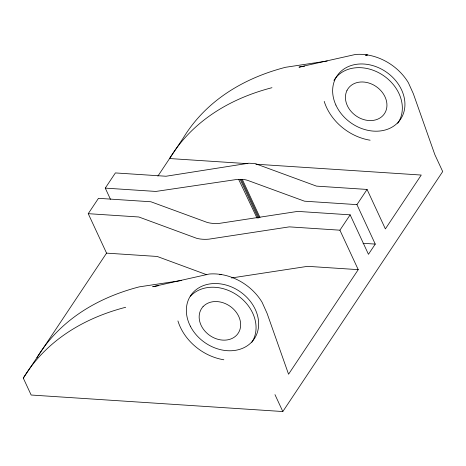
<?xml version="1.0" encoding="UTF-8"?>
<svg xmlns="http://www.w3.org/2000/svg" width="466" height="466" viewBox="0 0 466 466"><rect width="100%" height="100%" fill="white"/><g stroke="black" fill="none" stroke-linecap="round" stroke-linejoin="round"><path stroke-width="0.7" d="M304.671 66.131L298.968 67.151L355.459 54.464A49.501 39.855 35.1 0 1 408.397 82.756L413.365 93.788L434.848 154.642L442.7 171.558L282.821 411.536L31.152 395.022L23.3 378.112L106.563 253.131L88.243 213.673L98.472 198.324L150.902 201.766L207.184 222.422A37.006 21.384 -24.9 0 0 219.434 223.365L297.71 211.395L350.141 214.838L368.455 254.302L375.258 244.091L356.939 204.632L367.062 189.441L316.455 186.12L255.071 163.56L248.757 163.211L165.995 176.247L115.393 172.927L105.269 188.118L110.459 199.297M157.892 176.084L183.179 138.128A395.768 234.683 33.7 0 1 285.565 67.285L327.225 61.011M158.393 285.705L152.685 286.724L209.176 274.031A49.501 39.855 35.1 0 1 262.113 302.329L267.082 313.356L288.565 374.215L358.232 269.651L339.912 230.187L350.141 214.838M366.026 55.204L367.453 54.947L365.297 55.273M231.538 277.963L307.624 266.331L358.232 269.651M181.664 280.474L139.282 286.858A395.768 234.683 33.7 0 0 36.901 357.702M219.731 274.736L221.169 274.521M356.939 204.632L304.508 201.19L247.994 180.499A26.731 15.448 -24.9 0 0 242.297 179.381L236.542 179.515L155.877 191.439L105.269 188.118M247.912 163.683L169.583 158.539A395.768 234.683 33.7 0 1 271.969 87.695M255.886 164.207L421.252 175.053L385.376 228.899L367.062 189.441M88.243 213.673L138.851 216.993L196.611 238.289A37 21.384 -24.9 0 0 208.914 239.163L289.31 226.866L339.912 230.187M363.049 243.293L375.258 244.091M106.563 253.131L157.17 256.457L206.776 274.748M238.656 179.381L257.069 218.164M242.297 179.381L260.005 217.529M241.231 179.352L258.95 217.482M240.165 179.323L258.176 218.129M274.969 394.626L282.821 411.536M370.12 140.208A49.501 39.855 35.1 0 1 324.208 101.372M23.3 378.112A395.768 234.683 33.7 0 1 125.686 307.269M223.843 359.781A49.501 39.855 35.1 0 1 177.925 320.94M190.448 296.236A38.457 30.96 35.1 0 1 238.889 296.37A38.457 30.96 35.1 0 1 251.844 342.265M333.918 80.391A38.457 30.96 35.1 0 1 383.18 75.381A38.457 30.96 35.1 0 1 397.719 123.298M346.96 90.544L346.506 91.575A22.083 17.778 35.1 0 0 358.366 117.327L359.589 117.974A22.083 17.778 35.1 0 0 385.417 112.003L385.871 110.978A22.083 17.778 35.1 0 0 374.012 85.22L372.788 84.579A22.083 17.778 35.1 0 0 346.96 90.544M203.019 306.68L202.296 307.537A22.083 17.778 35.1 0 0 207.836 333.971L208.919 334.838A22.083 17.778 35.1 0 0 236.798 335.007L237.52 334.157A22.083 17.778 35.1 0 0 231.981 307.717L230.891 306.855A22.083 17.778 35.1 0 0 203.019 306.68M190.314 326.113A38.457 30.96 35.1 0 0 252.846 340.745A38.457 30.96 35.1 0 0 224.356 284.604A38.457 30.96 35.1 0 0 190.314 326.113M335.887 105.06A38.457 30.96 35.1 0 0 398.203 122.238A38.457 30.96 35.1 0 0 372.276 65.45A38.457 30.96 35.1 0 0 335.887 105.06"/></g></svg>
